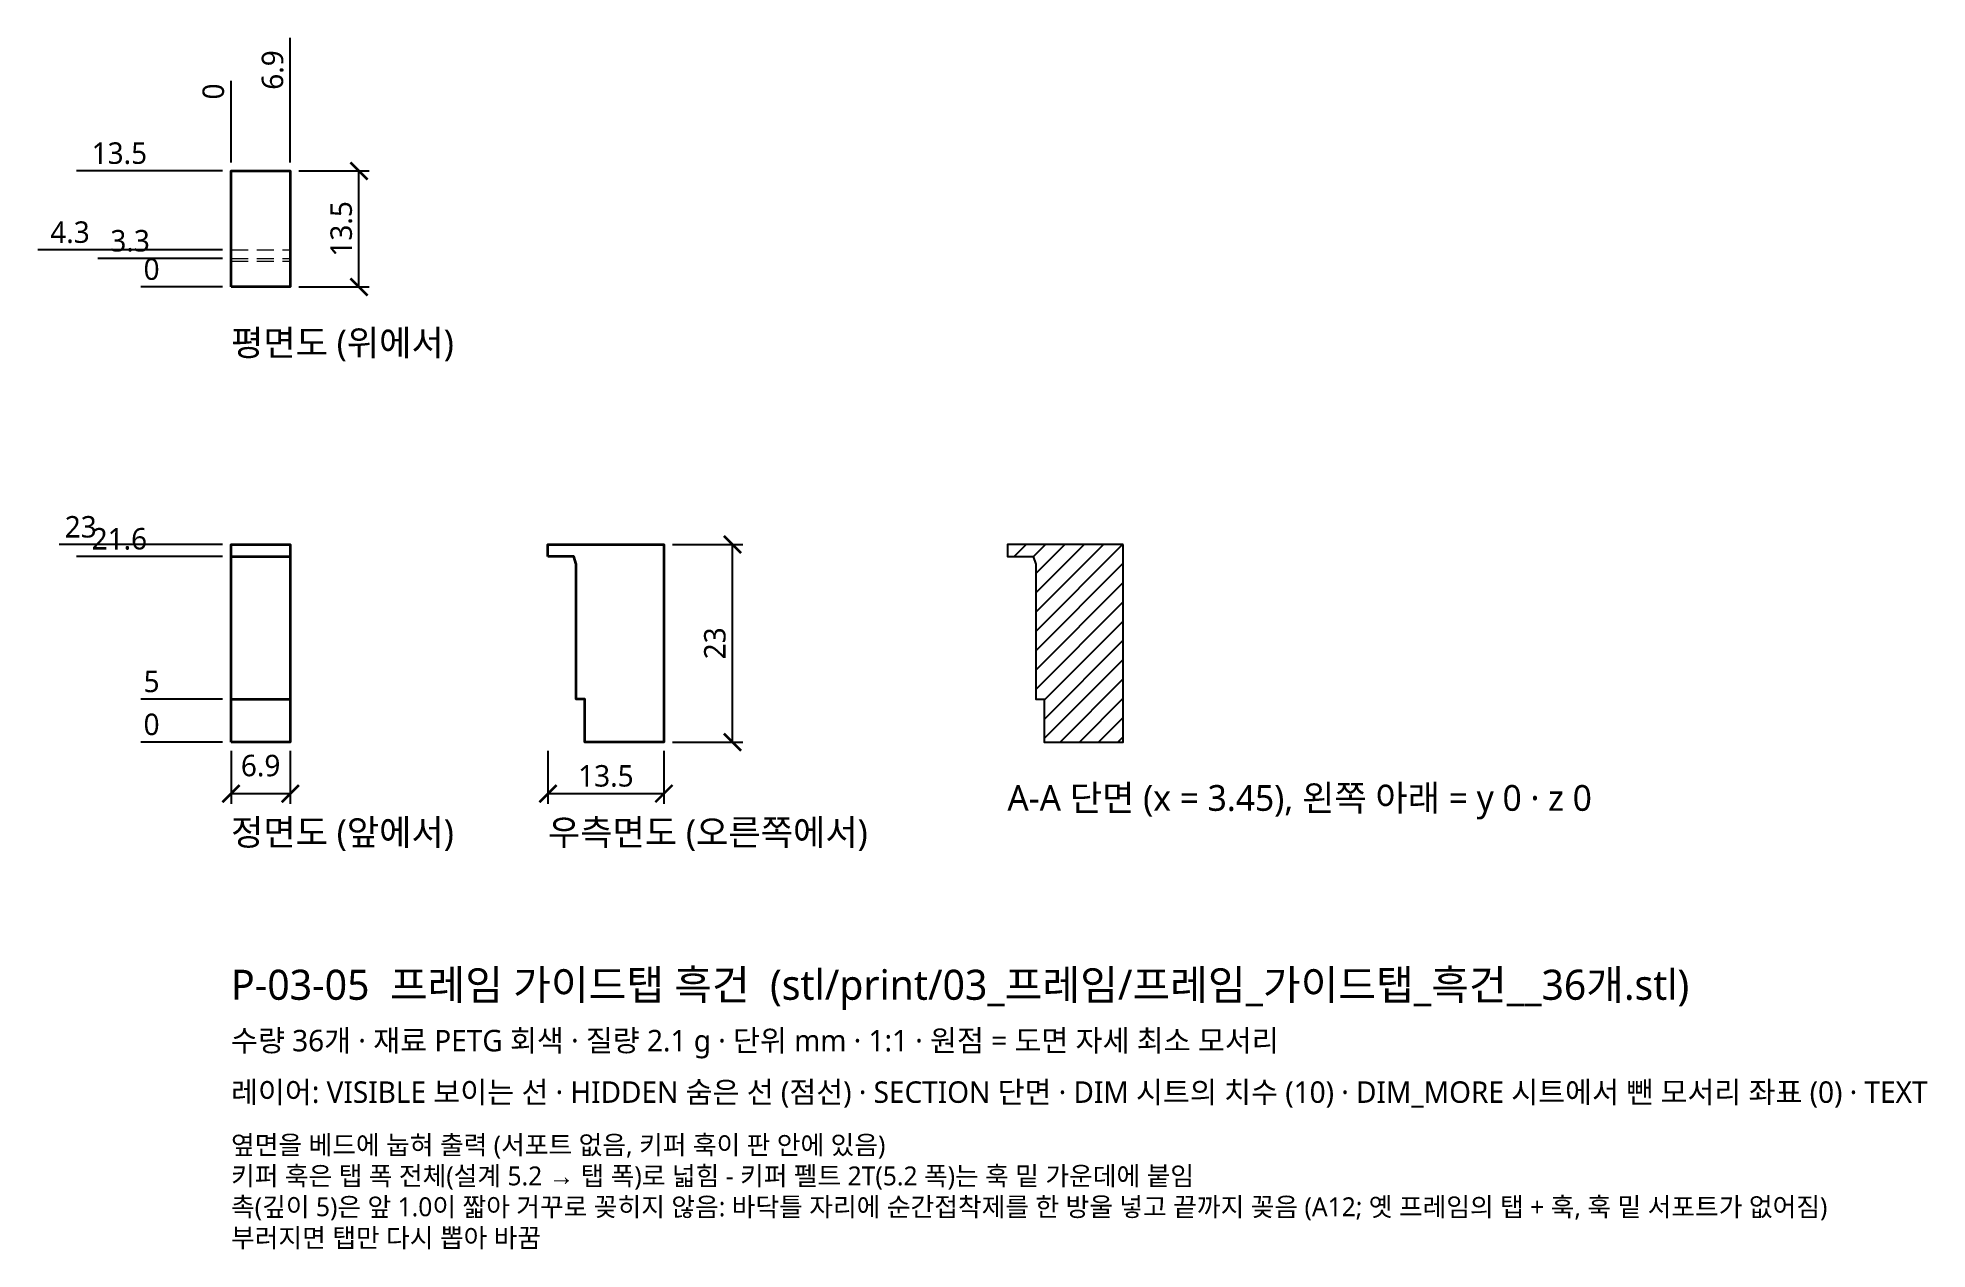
# Model space of a CAD drawing. Header units: millimetres. Extents: x -22 to 198, y -59 to 82.
import ezdxf

# ---------------------------------------------------------------- set-up
doc = ezdxf.new("R2010")
doc.units = ezdxf.units.MM
doc.linetypes.add('HIDDEN', pattern=[3, 2, -1])
for name, color, linetype, lineweight in [('DIM', 4, 'CONTINUOUS', 13), ('HIDDEN', 8, 'HIDDEN', 18), ('SECTION', 5, 'CONTINUOUS', 25), ('TEXT', 7, 'CONTINUOUS', 18), ('VISIBLE', 7, 'CONTINUOUS', 35)]:
    doc.layers.add(name, color=color, linetype=linetype, lineweight=lineweight)
doc.styles.add('KR', font='malgun.ttf')
doc.dimstyles.new('TOCCATA', dxfattribs={"dimtxt": 2.5, "dimasz": 2, "dimexe": 1.2, "dimexo": 1, "dimgap": 0.8, "dimtad": 1, "dimdsep": 46, "dimtxsty": 'KR', "dimblk": 'ARCHTICK', "dimcen": 2.5, "dimazin": 3, "dimtfac": 0.5, "dimtmove": 2, "dimatfit": 3})

# ---------------------------------------------------------------- blocks, each defined once
blk = doc.blocks.new('_ARCHTICK')
at = {"color": 0, "linetype": 'BYBLOCK', "const_width": 0.15}
blk.add_lwpolyline([(-0.5, -0.5), (0.5, 0.5)], dxfattribs=at)

msp = doc.modelspace()

# ---------------------------------------------------------------- hatches: boundary and pattern name
at = {"layer": 'SECTION'}
h = msp.add_hatch(dxfattribs=at)
h.set_pattern_fill('ANSI31', scale=0.5)
h.paths.add_polyline_path([(103.9, 23), (90.4, 23), (90.4, 21.6), (93.4, 21.6), (93.7, 20.7), (93.7, 5), (94.7, 5), (94.7, 0), (103.9, 0)])

# ---------------------------------------------------------------- linework, layer by layer
at = {"layer": 'HIDDEN'}
for points in [[(0, 57.3), (6.9, 57.3)], [(0, 56.3), (6.9, 56.3)], [(0, 56), (6.9, 56)]]:
    msp.add_lwpolyline(points, dxfattribs=at)
at = {"layer": 'SECTION'}
msp.add_lwpolyline([(103.9, 23), (90.4, 23), (90.4, 21.6), (93.4, 21.6), (93.7, 20.7), (93.7, 5), (94.7, 5), (94.7, 0), (103.9, 0)], close=True, dxfattribs=at)
at = {"layer": 'VISIBLE'}
for points in [[(0, 53), (0, 66.5), (6.9, 66.5), (6.9, 53), (0, 53)], [(0, 0), (0, 23), (6.9, 23), (6.9, 0), (0, 0)], [(36.9, 21.6), (36.9, 23), (50.4, 23), (50.4, 0), (41.2, 0), (41.2, 5), (40.2, 5), (40.2, 20.7), (39.9, 21.6), (36.9, 21.6)], [(0, 21.6), (6.9, 21.6)], [(0, 5), (6.9, 5)]]:
    msp.add_lwpolyline(points, dxfattribs=at)

# ---------------------------------------------------------------- texts
at = {"layer": 'TEXT', "style": 'KR'}
for s, height, p in [('평면도 (위에서)', 3, (0, 45)), ('A-A 단면 (x = 3.45), 왼쪽 아래 = y 0 · z 0', 3, (90.4, -8)), ('정면도 (앞에서)', 3, (0, -12)), ('우측면도 (오른쪽에서)', 3, (36.9, -12)), ('P-03-05  프레임 가이드탭 흑건  (stl/print/03_프레임/프레임_가이드탭_흑건__36개.stl)', 3.5, (0, -30)), ('수량 36개 · 재료 PETG 회색 · 질량 2.1 g · 단위 mm · 1:1 · 원점 = 도면 자세 최소 모서리', 2.5, (0, -36)), ('레이어: VISIBLE 보이는 선 · HIDDEN 숨은 선 (점선) · SECTION 단면 · DIM 시트의 치수 (10) · DIM_MORE 시트에서 뺀 모서리 좌표 (0) · TEXT', 2.5, (0, -42)), ('옆면을 베드에 눕혀 출력 (서포트 없음, 키퍼 훅이 판 안에 있음)', 2.2, (0, -48)), ('키퍼 훅은 탭 폭 전체(설계 5.2 → 탭 폭)로 넓힘 - 키퍼 펠트 2T(5.2 폭)는 훅 밑 가운데에 붙임', 2.2, (0, -51.6)), ('촉(깊이 5)은 앞 1.0이 짧아 거꾸로 꽂히지 않음: 바닥틀 자리에 순간접착제를 한 방울 넣고 끝까지 꽂음 (A12; 옛 프레임의 탭 + 훅, 훅 밑 서포트가 없어짐)', 2.2, (0, -55.2)), ('부러지면 탭만 다시 뽑아 바꿈', 2.2, (0, -58.8))]:
    msp.add_text(s, height=height, dxfattribs=at).set_placement(p)

# ---------------------------------------------------------------- dimensions: what is measured, and where the dimension line sits
at = {"layer": 'DIM'}
for feature_location, offset, dtype, origin in [((6.9, 66.5), (0, 8), 1, (0, 53)), ((0, 66.5), (0, 8), 1, (0, 53)), ((0, 66.5), (-8, 0), 0, (0, 53)), ((0, 57.3), (-15, 0), 0, (0, 53)), ((0, 56.3), (-8, 0), 0, (0, 53)), ((0, 53), (-8, 0), 0, (0, 53)), ((0, 23), (-15, 0), 0, (0, 0)), ((0, 21.6), (-8, 0), 0, (0, 0)), ((0, 5), (-8, 0), 0, (0, 0)), ((0, 0), (-8, 0), 0, (0, 0))]:
    msp.add_ordinate_dim(feature_location=feature_location, offset=offset, dtype=dtype, origin=origin, dimstyle='TOCCATA', dxfattribs=at).render()
for base, p1, p2 in [((14.9, 53), (6.9, 53), (6.9, 66.5)), ((58.4, 0), (50.4, 0), (50.4, 23))]:
    msp.add_linear_dim(base=base, p1=p1, p2=p2, angle=90, dimstyle='TOCCATA', dxfattribs=at).render()
for base, p1, p2 in [((0, -6), (0, 0), (6.9, 0)), ((36.9, -6), (36.9, 0), (50.4, 0))]:
    msp.add_linear_dim(base=base, p1=p1, p2=p2, dimstyle='TOCCATA', dxfattribs=at).render()

doc.saveas('drawing.dxf')
